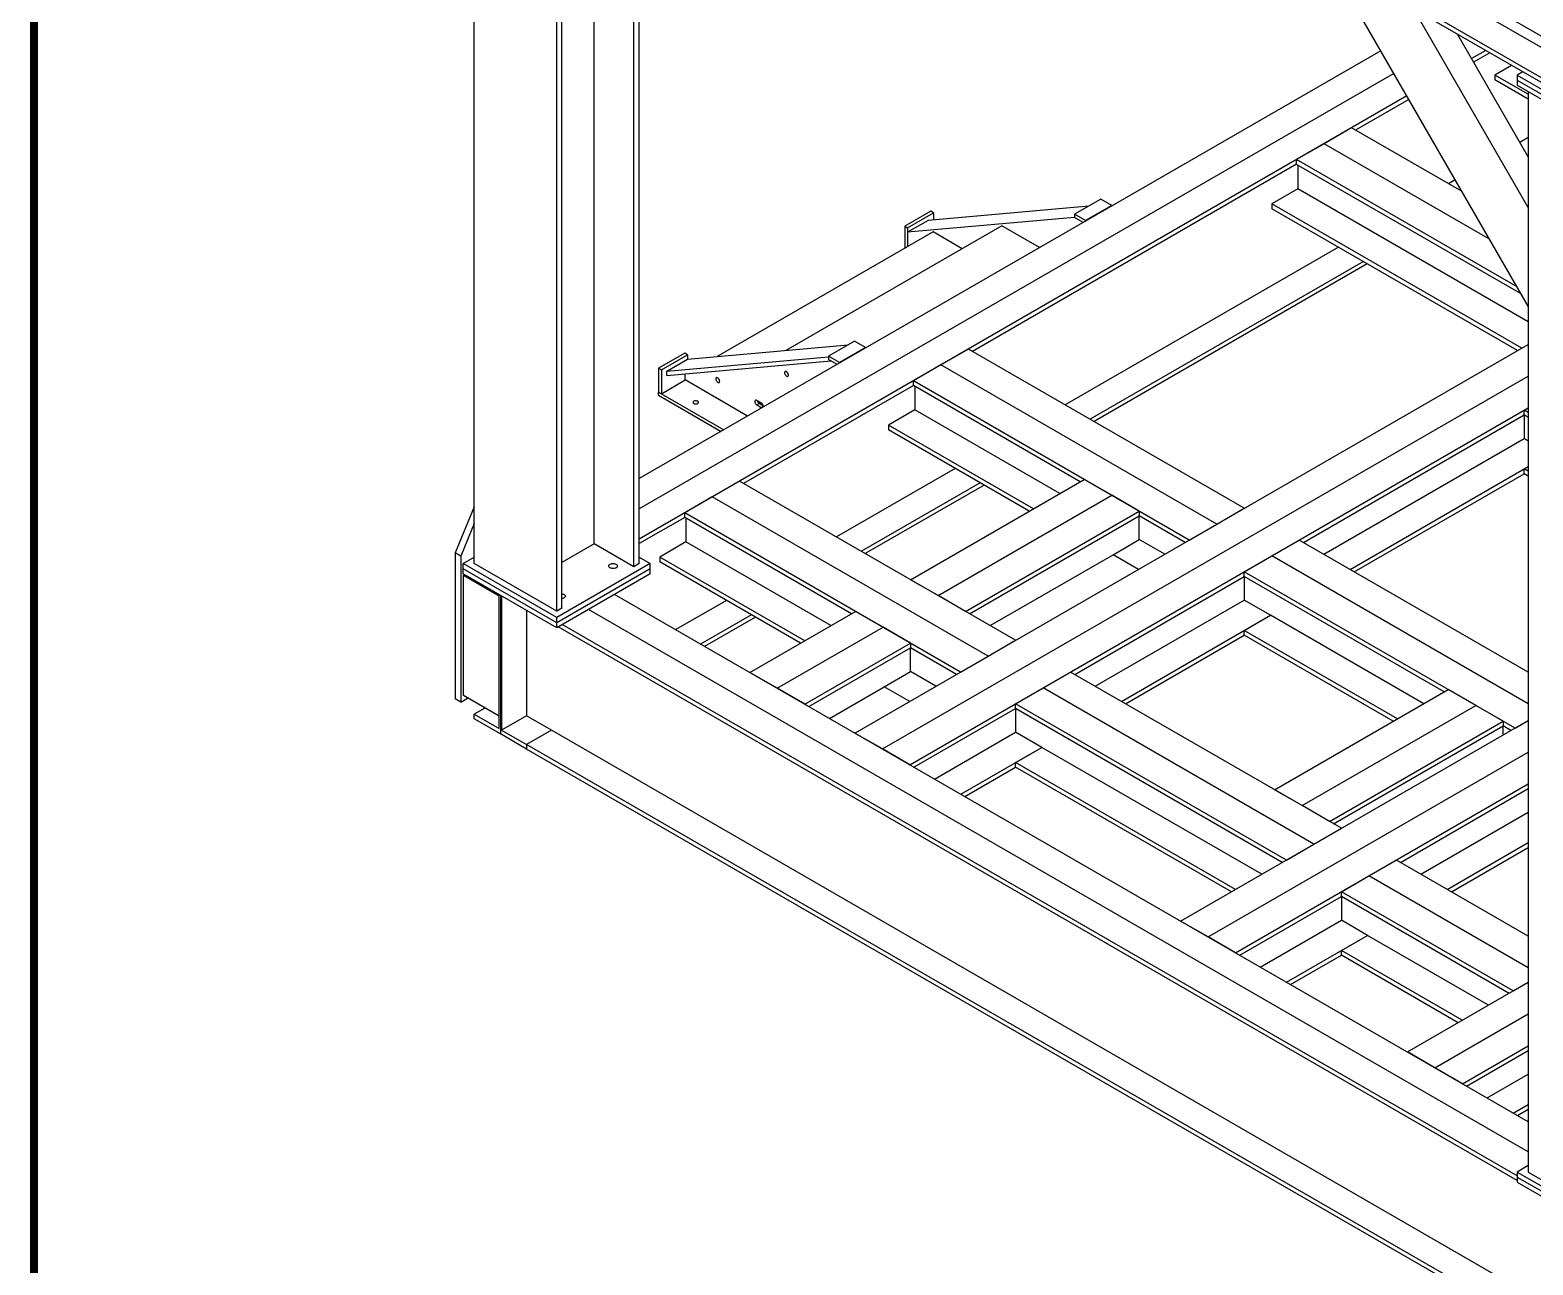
# Model space of a CAD drawing. Header units: millimetres. Extents: x 0 to 16187, y -20471 to 6290.
# Drawn here: x 29.5 to 222.8, y 1757.3 to 1916.2 of the extents above; entities that cross this region are included whole.
import ezdxf
from ezdxf.enums import TextEntityAlignment as Align

# ---------------------------------------------------------------- set-up
doc = ezdxf.new("R2010")
doc.units = ezdxf.units.MM
doc.layers.add('BORDER1', color=3, linetype='Continuous')
doc.layers.add('BORDER2', color=7, linetype='Continuous')
doc.styles.add('ROMANC', font='ROMANC', dxfattribs={"height": 5})
doc.styles.add('ROMANS', font='ROMANS.shx', dxfattribs={"width": 0.8})
doc.styles.add('ROMANT', font='ROMANT', dxfattribs={"height": 4})

# ---------------------------------------------------------------- blocks, each defined once
blk = doc.blocks.new('*U609')
at = {"layer": 'BORDER1', "color": 154, "true_color": 0x1859a9, "const_width": 1}
blk.add_lwpolyline([(1.81, 811), (1144, 811), (1144, 0), (0, 0), (0, 811)], close=True, dxfattribs=at)
at = {"layer": 'BORDER2', "flags": 8}
for tag, height, style, p in [('REV-A', 3.24, 'ROMANS', (986.93, 140.25)), ('RE-A', 8.06, 'ROMANT', (1084.63, 7.17))]:
    blk.add_attdef(tag, text='', height=height, dxfattribs=dict(at, style=style)).set_placement(p, align=Align.CENTER)
at = {"layer": 'BORDER2', "style": 'ROMANS', "width": 3.830216}
blk.add_attdef('DATE-A', text='', height=3.24, dxfattribs=at).set_placement((995.51, 140.25), (1008.51, 140.25), align=Align.FIT)
at = {"layer": 'BORDER2'}
for tag, height, style, p in [('DRN-A', 3.24, 'ROMANS', (1018.38, 140.25)), ('CHD-A', 3.24, 'ROMANS', (1032.35, 140.25)), ('APD-A', 3.24, 'ROMANS', (1046.64, 140.25)), ('CONS_CONT_VEND', 4.2, 'ROMANC', (1061.39, 72.83))]:
    blk.add_attdef(tag, text='', height=height, dxfattribs=dict(at, style=style)).set_placement(p, align=Align.CENTER)
at = {"layer": 'BORDER2', "style": 'ROMANS', "width": 0.8}
for tag, p, height in [('1:X', (997.23, 122.55), 3.5), ('LOC', (1042.74, 122.55), 3.5), ('PROJ_NO', (1118.64, 122.55), 3.5), ('CONS_DRG_NO', (1011, 63), 3)]:
    blk.add_attdef(tag, p, '', height=height, dxfattribs=at)
at = {"layer": 'BORDER2', "lineweight": 30, "width": 0.8, "flags": 104}
blk.add_attdef('COMMENTS-A', text='', height=2.2, dxfattribs=at).set_placement((1055.21, 142.07), align=Align.MIDDLE_LEFT)
at = {"layer": 'BORDER2', "style": 'ROMANS', "width": 0.8}
for tag, p in [('PROJECT_TITLE_1', (1061.07, 55.35)), ('PROJECT_TITLE_2', (1061.07, 49.3))]:
    blk.add_attdef(tag, text='', height=3.5, dxfattribs=at).set_placement(p, align=Align.MIDDLE)
at = {"layer": 'BORDER2', "style": 'ROMANT', "width": 0.8}
for tag, p in [('DRG_TITLE_1', (1061.07, 36.31)), ('DRG_TITLE_2', (1061.07, 28.31)), ('DRG_TITLE_3', (1061.07, 20.31))]:
    blk.add_attdef(tag, text='', height=5, dxfattribs=at).set_placement(p, align=Align.CENTER)
at = {"layer": 'BORDER2', "style": 'ROMANT'}
for tag, p in [('AR', (995, 7.17)), ('PA', (1011.74, 7.17)), ('DC', (1028.45, 7.17)), ('TS', (1120.84, 7.17))]:
    blk.add_attdef(tag, p, '', height=8.06, dxfattribs=at)
for tag, p in [('SRNO', (1074.7, 7.17)), ('SH', (1115.8, 7.18))]:
    blk.add_attdef(tag, text='', height=8.06, dxfattribs=at).set_placement(p, align=Align.RIGHT)
at = {"layer": 'BORDER2', "style": 'ROMANS', "flags": 2}
blk.add_attdef('TB_VERSION', text='', height=2, dxfattribs=at).set_placement((1, -1), align=Align.TOP_LEFT)

msp = doc.modelspace()

# ---------------------------------------------------------------- linework, layer by layer
at = {"color": 7, "linetype": 'Continuous', "lineweight": 25}
for p, q in [((86.62447, 1847.52703), (86.62447, 1986.50241)), ((97.23108, 1841.40397), (97.23108, 1980.37934)), ((97.90283, 1841.79176), (97.90283, 1980.76714)), ((107.16593, 1847.13923), (107.16593, 1950.69772)), ((107.83768, 1847.52703), (107.83768, 1951.08564)), ((102.05708, 1850.08851), (102.05708, 1944.88911)), ((203.63084, 1927.0648), (240.41172, 1905.83166)), ((240.41172, 1904.35655), (207.99797, 1923.0686)), ((238.38511, 1901.01573), (204.28581, 1920.70084)), ((238.91553, 1901.32193), (204.62154, 1921.11943)), ((222.17684, 1880.62943), (200.43198, 1918.29264)), ((222.17684, 1893.33182), (207.41993, 1918.89155)), ((222.17684, 1899.86362), (213.07633, 1915.62618)), ((213.32977, 1915.47987), (213.20304, 1915.40671)), ((203.19139, 1913.51321), (107.83768, 1858.46668)), ((216.6956, 1913.53682), (214.88581, 1912.49205)), ((217.20833, 1913.24082), (215.14216, 1912.04805)), ((220.03067, 1911.61152), (217.88824, 1910.37472)), ((204.87416, 1910.59855), (107.83768, 1854.58058)), ((217.88824, 1910.37472), (217.88824, 1909.76232)), ((222.17684, 1907.89897), (217.88824, 1910.37472)), ((222.17684, 1907.28656), (217.88824, 1909.76232)), ((221.46974, 1910.78077), (220.76263, 1910.37256)), ((220.76263, 1910.37256), (232.78345, 1903.43309)), ((220.76263, 1910.37256), (220.76263, 1909.71933)), ((220.76263, 1909.71933), (220.76263, 1909.0661)), ((220.76263, 1909.71933), (232.78345, 1902.77986)), ((206.55694, 1907.6839), (107.83768, 1850.69448)), ((220.76263, 1909.0661), (232.78345, 1902.12663)), ((222.17684, 1908.24969), (222.17684, 1769.27431)), ((206.81329, 1907.23989), (199.97024, 1903.28948)), ((199.4575, 1903.58548), (195.92197, 1901.54446)), ((213.65522, 1895.38931), (199.4575, 1903.58548)), ((222.17684, 1902.33752), (221.10558, 1901.71909)), ((195.92197, 1901.54446), (192.38644, 1899.50344)), ((217.19018, 1889.26658), (195.92197, 1901.54446)), ((192.38644, 1898.91144), (150.6849, 1874.83766)), ((220.72514, 1883.14385), (192.38644, 1899.50344)), ((192.38644, 1898.89103), (192.38644, 1899.50344)), ((221.25547, 1882.22529), (192.38644, 1898.89103)), ((192.55614, 1898.79306), (192.55614, 1895.75081)), ((212.77671, 1896.91094), (211.89805, 1896.4037)), ((167.18691, 1894.4162), (163.82815, 1892.47723)), ((168.60112, 1893.59979), (167.18691, 1894.4162)), ((192.55614, 1895.75081), (189.17971, 1893.80164)), ((222.17684, 1878.65115), (192.55614, 1895.75081)), ((145.33909, 1892.8617), (141.98033, 1890.92273)), ((142.33388, 1890.71862), (145.69264, 1892.65759)), ((165.64297, 1893.5249), (144.98553, 1891.67781)), ((145.69264, 1892.65759), (145.33909, 1892.8617)), ((145.69264, 1892.65759), (145.69264, 1891.74104)), ((165.24237, 1891.66082), (163.82815, 1892.47723)), ((163.82815, 1892.47723), (163.82815, 1892.06896)), ((168.60112, 1893.59979), (165.24237, 1891.66082)), ((168.60112, 1893.54467), (168.60112, 1893.59979)), ((189.17971, 1893.80164), (189.17971, 1893.18923)), ((221.32725, 1875.24326), (189.17971, 1893.80164)), ((220.79684, 1874.93705), (189.17971, 1893.18923)), ((154.47971, 1890.98798), (126.69779, 1874.94982)), ((141.98033, 1890.92273), (141.98033, 1888.08447)), ((141.98033, 1890.92273), (142.33388, 1890.71862)), ((163.82815, 1892.06896), (142.33388, 1890.14705)), ((144.98553, 1891.67781), (142.33388, 1890.14705)), ((142.33388, 1890.71862), (142.33388, 1888.28857)), ((159.32602, 1888.19027), (154.47971, 1890.98798)), ((164.93649, 1891.42913), (163.82815, 1892.06896)), ((165.24237, 1891.66082), (165.24237, 1891.60571)), ((145.64088, 1890.19766), (117.85896, 1874.1595)), ((142.33388, 1890.14705), (142.33388, 1888.28857)), ((149.37578, 1888.04154), (145.64088, 1890.19766)), ((197.75477, 1888.23896), (162.61271, 1867.95188)), ((200.9615, 1886.38775), (165.81944, 1866.10067)), ((201.47423, 1886.09175), (166.33218, 1865.80468)), ((114.04961, 1873.81888), (134.70704, 1875.66597)), ((135.54388, 1876.14907), (132.18513, 1874.2101)), ((136.9581, 1875.33266), (133.59934, 1873.39369)), ((136.9581, 1875.33266), (135.54388, 1876.14907)), ((135.57041, 1825.73688), (222.17684, 1875.73371)), ((136.9581, 1875.27754), (136.9581, 1875.33266)), ((150.17216, 1875.13365), (146.63663, 1873.09263)), ((185.65478, 1854.64998), (150.17216, 1875.13365)), ((113.69606, 1874.59456), (110.3373, 1872.65559)), ((110.69085, 1872.45149), (114.04961, 1874.39046)), ((111.39796, 1872.28812), (132.18513, 1874.1468)), ((111.39796, 1872.28812), (114.04961, 1873.81888)), ((111.39796, 1871.74597), (132.48086, 1873.6311)), ((114.04961, 1874.39046), (113.69606, 1874.59456)), ((114.04961, 1874.39046), (114.04961, 1873.81888)), ((133.59934, 1873.39369), (132.18513, 1874.2101)), ((132.18513, 1874.2101), (132.18513, 1873.80183)), ((133.29346, 1873.162), (132.18513, 1873.80183)), ((133.59934, 1873.39369), (133.59934, 1873.33857)), ((146.63663, 1873.09263), (143.10109, 1871.05161)), ((182.11924, 1852.60895), (146.63663, 1873.09263)), ((110.3373, 1872.65559), (110.3373, 1869.59357)), ((110.3373, 1872.65559), (110.69085, 1872.45149)), ((110.69085, 1872.45149), (110.69085, 1869.38946)), ((110.69085, 1869.38946), (113.74909, 1871.15495)), ((111.39796, 1871.74597), (111.39796, 1872.28812)), ((113.74909, 1871.15495), (113.74909, 1871.9562)), ((121.78293, 1866.51711), (113.74909, 1871.15495)), ((139.10594, 1823.69586), (222.17684, 1871.65167)), ((178.58371, 1850.56793), (143.10109, 1871.05161)), ((143.10109, 1870.43921), (143.10109, 1871.05161)), ((110.3373, 1869.59357), (110.69085, 1869.38946)), ((110.3373, 1869.1853), (110.3373, 1869.59357)), ((110.3373, 1869.59357), (118.7247, 1864.75163)), ((110.3373, 1869.1853), (118.37109, 1864.54749)), ((143.10109, 1870.45962), (121.26925, 1857.85637)), ((164.54755, 1858.05843), (143.10109, 1870.43921)), ((143.2708, 1870.34124), (143.2708, 1867.29899)), ((123.52611, 1868.20538), (122.96043, 1868.53194)), ((122.96043, 1867.96036), (123.26095, 1868.13385)), ((122.96043, 1867.96036), (123.52611, 1867.6338)), ((123.76786, 1867.84121), (123.26095, 1868.13385)), ((123.52611, 1867.6338), (123.7736, 1867.77667)), ((143.2708, 1867.29899), (139.89436, 1865.34982)), ((142.64147, 1821.65484), (222.17684, 1867.56963)), ((161.91261, 1856.53731), (143.2708, 1867.29899)), ((221.64651, 1867.26348), (222.17684, 1867.56963)), ((222.17684, 1866.95733), (221.64651, 1867.26348)), ((221.64651, 1866.65107), (221.64651, 1867.26348)), ((139.89436, 1865.34982), (139.89436, 1864.73741)), ((158.53617, 1854.58813), (139.89436, 1865.34982)), ((193.25626, 1850.26173), (221.64651, 1866.65107)), ((222.17684, 1866.34492), (221.64651, 1866.65107)), ((221.64651, 1866.65107), (221.64651, 1863.60883)), ((158.00575, 1854.28193), (139.89436, 1864.73741)), ((195.89121, 1848.74061), (221.64651, 1863.60883)), ((222.17684, 1863.30267), (221.64651, 1863.60883)), ((148.46943, 1859.78713), (133.19707, 1850.97059)), ((199.26765, 1846.79143), (222.17684, 1860.01663)), ((221.64651, 1859.71048), (222.17684, 1860.01663)), ((222.17684, 1859.40433), (221.64651, 1859.71048)), ((221.64651, 1859.09807), (221.64651, 1859.71048)), ((120.75652, 1858.15237), (117.22098, 1856.11135)), ((156.23914, 1837.66869), (120.75652, 1858.15237)), ((151.67616, 1857.93593), (136.4038, 1849.11938)), ((152.18889, 1857.63993), (136.91653, 1848.82339)), ((142.7334, 1845.46538), (165.07797, 1858.36463)), ((168.61351, 1856.32361), (165.07797, 1858.36463)), ((199.79806, 1846.48523), (221.64651, 1859.09807)), ((222.17684, 1858.79192), (221.64651, 1859.09807)), ((117.22098, 1856.11135), (113.68545, 1854.07033)), ((152.7036, 1835.62767), (117.22098, 1856.11135)), ((146.26893, 1843.42436), (168.61351, 1856.32361)), ((172.14904, 1854.28259), (168.61351, 1856.32361)), ((86.62447, 1854.81797), (84.17435, 1848.92087)), ((149.16807, 1833.58665), (113.68545, 1854.07033)), ((113.68545, 1853.45792), (113.68545, 1854.07033)), ((149.80446, 1841.38334), (172.14904, 1854.28259)), ((150.33488, 1841.07714), (172.14904, 1853.67019)), ((172.14904, 1854.28259), (172.14904, 1853.67019)), ((172.14904, 1850.62794), (172.14904, 1853.67019)), ((178.05329, 1850.26173), (172.14904, 1853.67019)), ((182.11924, 1852.60895), (185.65478, 1854.64998)), ((86.62447, 1852.70786), (84.88146, 1848.51267)), ((113.68545, 1853.47833), (107.83768, 1850.10249)), ((135.13191, 1841.07714), (113.68545, 1853.45792)), ((113.85516, 1853.35995), (113.85516, 1850.3177)), ((178.58371, 1850.56793), (182.11924, 1852.60895)), ((102.05708, 1850.08851), (97.90283, 1847.69031)), ((107.16593, 1847.13923), (102.05708, 1850.08851)), ((113.85516, 1850.3177), (110.47872, 1848.36853)), ((132.49696, 1839.55602), (113.85516, 1850.3177)), ((168.7726, 1848.67876), (172.14904, 1850.62794)), ((175.41834, 1848.74061), (172.14904, 1850.62794)), ((189.19031, 1848.52691), (192.72585, 1850.56793)), ((222.17684, 1833.56624), (192.72585, 1850.56793)), ((84.88146, 1848.51267), (84.17435, 1848.92087)), ((84.17435, 1848.92087), (84.17435, 1830.14044)), ((84.88146, 1848.51267), (84.88146, 1829.73223)), ((85.21026, 1847.52703), (86.62447, 1848.34343)), ((107.83768, 1848.34343), (109.25189, 1847.52703)), ((110.47872, 1848.36853), (110.47872, 1847.75612)), ((129.12053, 1837.60684), (110.47872, 1848.36853)), ((128.59011, 1837.30064), (110.47872, 1847.75612)), ((152.96983, 1839.55602), (168.7726, 1848.67876)), ((172.04191, 1846.79143), (168.7726, 1848.67876)), ((185.65478, 1846.48589), (189.19031, 1848.52691)), ((222.17684, 1829.4842), (189.19031, 1848.52691)), ((97.23108, 1840.58756), (85.21026, 1847.52703)), ((85.21026, 1846.87379), (85.21026, 1847.52703)), ((85.21026, 1846.22056), (85.21026, 1846.87379)), ((97.23108, 1839.93433), (85.21026, 1846.87379)), ((97.23108, 1839.28109), (85.21026, 1846.22056)), ((85.35909, 1846.13464), (85.23501, 1846.06301)), ((85.23501, 1830.54874), (85.23501, 1846.06301)), ((85.23501, 1846.06301), (89.8312, 1843.40969)), ((97.23108, 1841.40397), (86.62447, 1847.52703)), ((109.25189, 1847.52703), (97.23108, 1840.58756)), ((109.25189, 1846.87379), (97.23108, 1839.93433)), ((109.25189, 1846.22056), (97.23108, 1839.28109)), ((107.83768, 1847.52703), (107.16593, 1847.13923)), ((109.25189, 1846.87379), (109.25189, 1847.52703)), ((109.25189, 1846.22056), (109.25189, 1846.87379)), ((163.84062, 1833.28044), (185.65478, 1845.87349)), ((220.47979, 1826.38184), (185.65478, 1846.48589)), ((185.65478, 1845.87349), (185.65478, 1846.48589)), ((211.35802, 1831.03532), (185.65478, 1845.87349)), ((185.65478, 1845.87349), (185.65478, 1842.83124)), ((146.26893, 1843.42436), (142.7334, 1845.46538)), ((89.8312, 1826.30339), (89.8312, 1843.55295)), ((89.9903, 1843.4611), (89.9903, 1825.61955)), ((90.1494, 1843.36926), (90.1494, 1826.1197)), ((222.17684, 1775.74005), (104.66984, 1843.5754)), ((119.05378, 1842.80584), (112.52834, 1839.03878)), ((149.80446, 1841.38334), (146.26893, 1843.42436)), ((166.47557, 1831.75932), (185.65478, 1842.83124)), ((189.03121, 1840.88207), (185.65478, 1842.83124)), ((93.35613, 1841.51805), (93.35613, 1827.9709)), ((97.90283, 1841.79176), (97.23108, 1841.40397)), ((97.23108, 1839.93433), (97.23108, 1840.58756)), ((222.17684, 1771.85395), (101.30401, 1841.63235)), ((122.26051, 1840.95464), (115.73507, 1837.18758)), ((122.77325, 1840.65864), (116.2478, 1836.89158)), ((122.06467, 1833.53358), (135.66233, 1841.38334)), ((139.19786, 1839.34232), (135.66233, 1841.38334)), ((169.85201, 1829.81014), (189.03121, 1840.88207)), ((185.65478, 1838.93289), (189.03121, 1840.88207)), ((208.72307, 1829.5142), (189.03121, 1840.88207)), ((97.23108, 1839.28109), (97.23108, 1839.93433)), ((220.76263, 1768.19226), (97.42545, 1839.3933)), ((220.76263, 1768.78425), (97.93818, 1839.6893)), ((125.6002, 1831.49256), (139.19786, 1839.34232)), ((142.7334, 1837.3013), (139.19786, 1839.34232)), ((170.38242, 1829.50394), (185.65478, 1838.32049)), ((205.34664, 1827.56502), (185.65478, 1838.93289)), ((185.65478, 1838.32049), (185.65478, 1838.93289)), ((204.81622, 1827.25882), (185.65478, 1838.32049)), ((129.13573, 1829.45154), (142.7334, 1837.3013)), ((129.66615, 1829.14534), (142.7334, 1836.6889)), ((142.7334, 1837.3013), (142.7334, 1836.6889)), ((142.7334, 1833.64665), (142.7334, 1836.6889)), ((148.63765, 1833.28044), (142.7334, 1836.6889)), ((152.7036, 1835.62767), (156.23914, 1837.66869)), ((149.16807, 1833.58665), (152.7036, 1835.62767)), ((125.6002, 1831.49256), (122.06467, 1833.53358)), ((139.35696, 1831.69747), (142.7334, 1833.64665)), ((146.0027, 1831.75932), (142.7334, 1833.64665)), ((159.77467, 1831.54563), (163.3102, 1833.58665)), ((198.13521, 1813.4826), (163.3102, 1833.58665)), ((89.8312, 1827.89541), (85.23501, 1830.54874)), ((129.13573, 1829.45154), (125.6002, 1831.49256)), ((132.3011, 1827.62421), (139.35696, 1831.69747)), ((142.62627, 1829.81014), (139.35696, 1831.69747)), ((156.23914, 1829.50461), (159.77467, 1831.54563)), ((194.59968, 1811.44158), (159.77467, 1831.54563)), ((189.54387, 1818.44228), (211.88844, 1831.34152)), ((215.42397, 1829.3005), (211.88844, 1831.34152)), ((84.88146, 1829.73223), (84.17435, 1830.14044)), ((84.88146, 1829.73223), (85.76543, 1830.24254)), ((88.00336, 1828.95061), (86.62447, 1828.1546)), ((143.17189, 1821.34864), (156.23914, 1828.8922)), ((191.06415, 1809.40056), (156.23914, 1829.50461)), ((156.23914, 1828.8922), (156.23914, 1829.50461)), ((190.53373, 1809.09435), (156.23914, 1828.8922)), ((156.23914, 1828.8922), (156.23914, 1825.84995)), ((193.0794, 1816.40126), (215.42397, 1829.3005)), ((218.95951, 1827.25948), (215.42397, 1829.3005)), ((86.62447, 1827.5626), (86.62447, 1828.1546)), ((86.62447, 1828.1546), (89.8312, 1826.30339)), ((89.9903, 1825.61955), (86.62447, 1827.5626)), ((93.35613, 1827.9709), (90.1494, 1826.1197)), ((96.56286, 1826.1197), (93.35613, 1827.9709)), ((177.46648, 1801.55079), (222.17684, 1827.36153)), ((196.61493, 1814.36023), (218.95951, 1827.25948)), ((197.14535, 1814.05403), (218.95951, 1826.64708)), ((218.95951, 1827.25948), (218.95951, 1826.64708)), ((218.95951, 1825.50421), (218.95951, 1826.64708)), ((219.94937, 1826.07564), (218.95951, 1826.64708)), ((220.47979, 1826.38184), (222.17684, 1827.36153)), ((93.35613, 1823.6765), (89.9903, 1825.61955)), ((90.1494, 1826.1197), (93.35613, 1824.26849)), ((96.56286, 1826.1197), (93.35613, 1824.26849)), ((306.33316, 1705.02188), (96.56286, 1826.1197)), ((139.10594, 1823.69586), (135.57041, 1825.73688)), ((145.80684, 1819.82751), (156.23914, 1825.84995)), ((159.61557, 1823.90078), (156.23914, 1825.84995)), ((93.35613, 1824.26849), (93.35613, 1823.6765)), ((303.12643, 1703.17068), (93.35613, 1824.26849)), ((303.12643, 1702.57869), (93.35613, 1823.6765)), ((142.64147, 1821.65484), (139.10594, 1823.69586)), ((149.18327, 1817.87834), (159.61557, 1823.90078)), ((156.23914, 1821.9516), (159.61557, 1823.90078)), ((187.89878, 1807.57323), (159.61557, 1823.90078)), ((181.00202, 1799.50977), (222.17684, 1823.27949)), ((149.71369, 1817.57214), (156.23914, 1821.3392)), ((184.52234, 1805.62405), (156.23914, 1821.9516)), ((156.23914, 1821.3392), (156.23914, 1821.9516)), ((183.99193, 1805.31785), (156.23914, 1821.3392)), ((184.53755, 1797.46875), (222.17684, 1819.19745)), ((193.0794, 1816.40126), (189.54387, 1818.44228)), ((205.7367, 1809.09435), (222.17684, 1818.58505)), ((196.61493, 1814.36023), (193.0794, 1816.40126)), ((208.37165, 1807.57323), (222.17684, 1815.5428)), ((194.59968, 1811.44158), (198.13521, 1813.4826)), ((191.06415, 1809.40056), (194.59968, 1811.44158)), ((211.74808, 1805.62405), (222.17684, 1811.64445)), ((212.2785, 1805.31785), (222.17684, 1811.03204)), ((201.67075, 1807.35954), (205.20628, 1809.40056)), ((222.17684, 1799.60366), (205.20628, 1809.40056)), ((198.13521, 1805.31852), (201.67075, 1807.35954)), ((222.17684, 1795.52162), (201.67075, 1807.35954)), ((220.2323, 1792.56214), (198.13521, 1805.31852)), ((198.13521, 1804.70611), (198.13521, 1805.31852)), ((185.06797, 1797.16255), (198.13521, 1804.70611)), ((219.70188, 1792.25594), (198.13521, 1804.70611)), ((198.13521, 1804.70611), (198.13521, 1801.66386)), ((181.00202, 1799.50977), (177.46648, 1801.55079)), ((187.70292, 1795.64142), (198.13521, 1801.66386)), ((201.51165, 1799.71469), (198.13521, 1801.66386)), ((184.53755, 1797.46875), (181.00202, 1799.50977)), ((191.07935, 1793.69225), (201.51165, 1799.71469)), ((198.13521, 1797.76551), (201.51165, 1799.71469)), ((217.06693, 1790.73481), (201.51165, 1799.71469)), ((213.6905, 1788.78564), (198.13521, 1797.76551)), ((198.13521, 1797.15311), (198.13521, 1797.76551)), ((191.60977, 1793.38605), (198.13521, 1797.15311)), ((213.16008, 1788.47943), (198.13521, 1797.15311)), ((206.63464, 1784.71237), (222.17684, 1793.6847)), ((220.2323, 1792.56214), (222.17684, 1793.6847)), ((210.17017, 1782.67135), (222.17684, 1789.60266)), ((210.17017, 1782.67135), (206.63464, 1784.71237)), ((213.7057, 1780.63033), (222.17684, 1785.52062)), ((214.23612, 1780.32413), (222.17684, 1784.90821)), ((213.7057, 1780.63033), (210.17017, 1782.67135)), ((216.87107, 1778.80301), (222.17684, 1781.86596)), ((220.24751, 1776.85383), (222.17684, 1777.96762)), ((220.77792, 1776.54763), (222.17684, 1777.35521)), ((222.17684, 1770.09072), (220.76263, 1769.27431)), ((220.76263, 1769.27431), (220.76263, 1768.62108)), ((220.76263, 1769.27431), (232.78345, 1762.33484)), ((220.76263, 1768.62108), (232.78345, 1761.68161)), ((220.76263, 1768.62108), (220.76263, 1767.96784)), ((222.17684, 1769.27431), (232.78345, 1763.15125)), ((220.76263, 1767.96784), (232.78345, 1761.02838))]:
    msp.add_line(p, q, dxfattribs=at)
at = {"color": 7, "linetype": 'Continuous', "lineweight": 25, "flags": 128}
for points in [[(118.06371, 1870.82546), (118.1083, 1870.83773), (118.14445, 1870.86536), (118.17035, 1870.907), (118.18469, 1870.96053), (118.18676, 1871.02329), (118.17646, 1871.09211), (118.1543, 1871.16357), (118.12139, 1871.23405), (118.07938, 1871.30005), (118.03038, 1871.35824), (117.97685, 1871.4057), (117.92147, 1871.44007), (117.86702, 1871.45961), (117.81622, 1871.46334), (117.77163, 1871.45108), (117.73548, 1871.42344), (117.70959, 1871.38181), (117.69524, 1871.32827), (117.69317, 1871.26552), (117.70347, 1871.19669), (117.72564, 1871.12524), (117.75855, 1871.05475), (117.80055, 1870.98875), (117.84955, 1870.93056), (117.90308, 1870.8831), (117.95846, 1870.84873), (118.01292, 1870.8292), (118.06371, 1870.82546)], [(126.90255, 1871.61579), (126.94714, 1871.62805), (126.98329, 1871.65569), (127.00918, 1871.69732), (127.02352, 1871.75086), (127.0256, 1871.81361), (127.01529, 1871.88244), (126.99313, 1871.95389), (126.96022, 1872.02438), (126.91822, 1872.09037), (126.86922, 1872.14856), (126.81569, 1872.19603), (126.76031, 1872.23039), (126.70585, 1872.24993), (126.65506, 1872.25366), (126.61047, 1872.2414), (126.57432, 1872.21376), (126.54842, 1872.17213), (126.53408, 1872.1186), (126.53201, 1872.05584), (126.54231, 1871.98701), (126.56447, 1871.91556), (126.59738, 1871.84507), (126.63939, 1871.77908), (126.68838, 1871.72089), (126.74192, 1871.67342), (126.7973, 1871.63906), (126.85175, 1871.61952), (126.90255, 1871.61579)], [(115.35776, 1868.40978), (115.29648, 1868.43798), (115.22587, 1868.45762), (115.14946, 1868.46768), (115.07108, 1868.46768), (114.99467, 1868.45762), (114.92406, 1868.43798), (114.86278, 1868.40978), (114.81392, 1868.3744), (114.77991, 1868.33364), (114.76247, 1868.28953), (114.76247, 1868.24428), (114.77991, 1868.20017), (114.81392, 1868.15941), (114.86278, 1868.12403), (114.92406, 1868.09582), (114.99467, 1868.07619), (115.07108, 1868.06612), (115.14946, 1868.06612), (115.22587, 1868.07619), (115.29648, 1868.09582), (115.35776, 1868.12403), (115.40662, 1868.15941), (115.44063, 1868.20017), (115.45807, 1868.24428), (115.45807, 1868.28953), (115.44063, 1868.33364), (115.40662, 1868.3744), (115.35776, 1868.40978)], [(122.96043, 1868.53194), (122.90535, 1868.55657), (122.85304, 1868.56563), (122.80612, 1868.55867), (122.76693, 1868.53604), (122.73745, 1868.49887), (122.71914, 1868.44904), (122.71294, 1868.38902), (122.71914, 1868.32185), (122.73745, 1868.25088), (122.76693, 1868.17967), (122.80612, 1868.11179), (122.85304, 1868.05065), (122.90535, 1867.99932), (122.96043, 1867.96036)], [(123.30204, 1868.33473), (123.30251, 1868.33205), (123.32081, 1868.26108), (123.35029, 1868.18987), (123.38948, 1868.122), (123.43641, 1868.06086), (123.48872, 1868.00953), (123.54379, 1867.97057), (123.59886, 1867.94594), (123.65117, 1867.93688), (123.69809, 1867.94384), (123.73108, 1867.96142)], [(123.73223, 1867.64241), (123.74909, 1867.66687), (123.76739, 1867.71671), (123.7736, 1867.77672), (123.76739, 1867.84389), (123.74909, 1867.91487), (123.7196, 1867.98607), (123.68042, 1868.05395), (123.63349, 1868.11509), (123.58118, 1868.16642), (123.52611, 1868.20538)], [(104.09001, 1846.99636), (104.02682, 1847.04006), (103.97816, 1847.08957), (103.94559, 1847.14329), (103.93017, 1847.19952), (103.93238, 1847.25642), (103.95216, 1847.31219), (103.98887, 1847.36502), (104.04133, 1847.41322), (104.10785, 1847.45523), (104.1863, 1847.48972), (104.27416, 1847.51556), (104.3686, 1847.53193), (104.46658, 1847.5383), (104.56496, 1847.53447), (104.66057, 1847.52056), (104.75035, 1847.49702), (104.8314, 1847.46461), (104.90112, 1847.42436), (104.95728, 1847.37757), (104.99806, 1847.32574), (105.02215, 1847.27054), (105.02878, 1847.21375), (105.01774, 1847.15718), (104.98938, 1847.10267), (104.94462, 1847.05195), (104.88489, 1847.00666), (104.8121, 1846.96826), (104.72861, 1846.93797), (104.6371, 1846.91678), (104.5405, 1846.90536), (104.44192, 1846.90408), (104.34453, 1846.91299), (104.25146, 1846.93179), (104.1657, 1846.95988), (104.09001, 1846.99636)], [(97.90283, 1843.64977), (97.94306, 1843.64263), (98.03284, 1843.61909), (98.11389, 1843.58667), (98.18361, 1843.54642), (98.23976, 1843.49963), (98.28054, 1843.4478), (98.30463, 1843.3926), (98.31127, 1843.33581), (98.30023, 1843.27925), (98.27187, 1843.22473), (98.2271, 1843.17401), (98.16737, 1843.12872), (98.09459, 1843.09032), (98.0111, 1843.06003), (97.91959, 1843.03884), (97.90283, 1843.0361)]]:
    msp.add_lwpolyline(points, dxfattribs=at)
at = {"color": 7, "linetype": 'Continuous', "lineweight": 25}
for centre, radius, start, end in [((118.5588, 1871.50164), 0.57002, 191.6479395, 228.3466839), ((118.55404, 1871.4989), 0.56482, 191.4726804, 228.5219431), ((127.39763, 1872.29197), 0.57002, 191.6479379, 228.3466855), ((127.39288, 1872.28922), 0.56482, 191.4726818, 228.5219416), ((123.558, 1868.59337), 0.54717, 190.0362206, 237.1199422), ((123.63616, 1867.79997), 0.19931, 236.4836539, 277.7570838)]:
    msp.add_arc(centre, radius, start, end, dxfattribs=at)

# ---------------------------------------------------------------- block references
at = {"layer": 'BORDER1'}
msp.add_blockref('*U609', (30, 1491.98256), dxfattribs=at)

doc.saveas('drawing.dxf')
